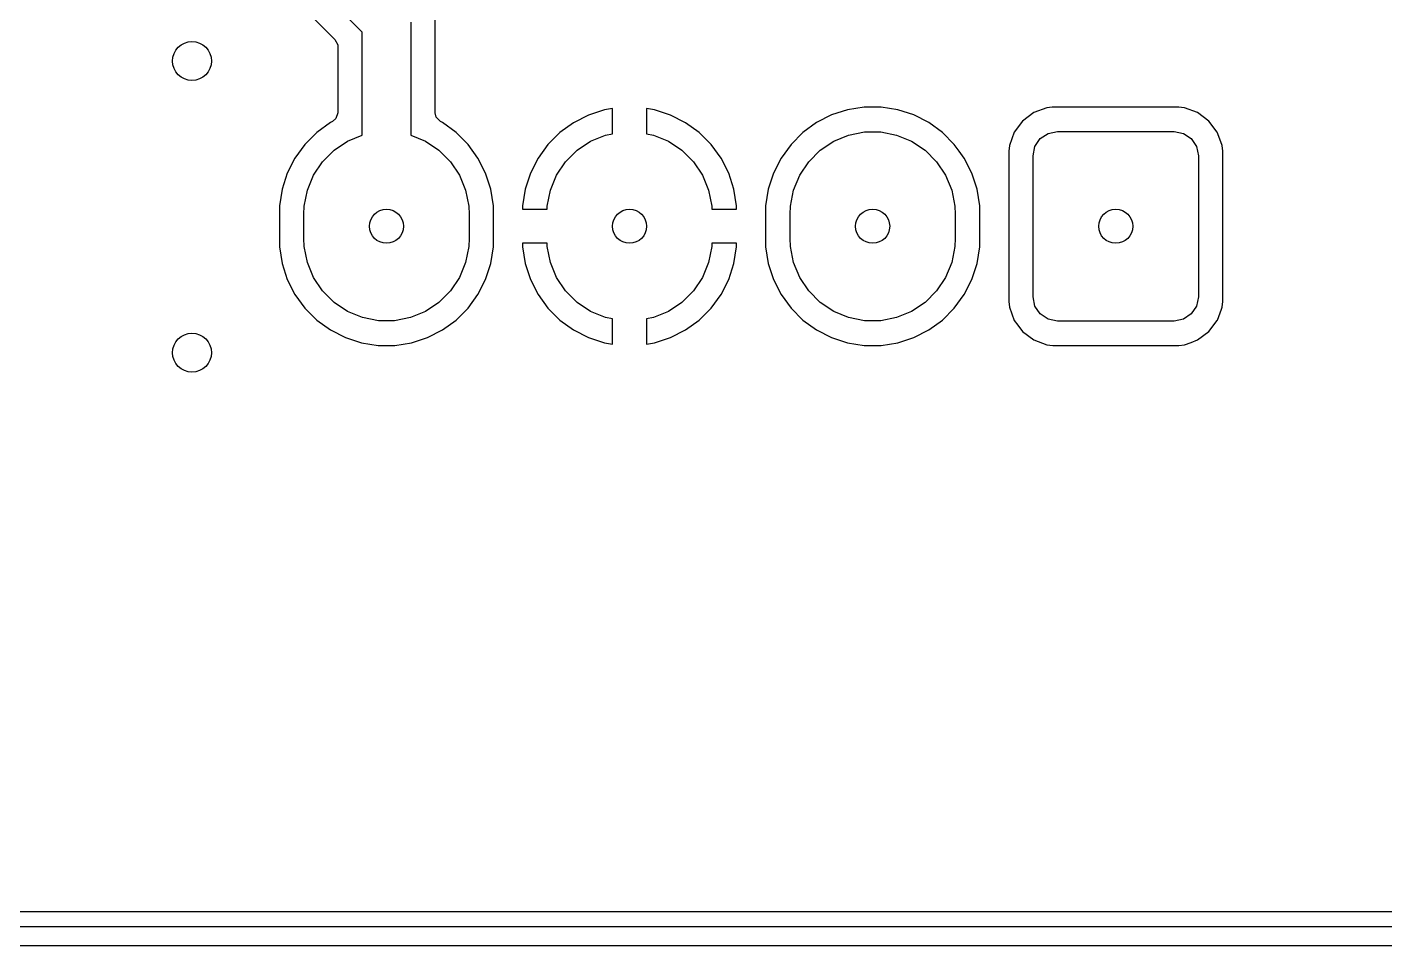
# Model space of a CAD drawing. Extents: x 0 to 130, y -140 to 0.
# Drawn here: x 10.8 to 24.77, y -140.1 to -130.65 of the extents above; entities that cross this region are included whole.
import ezdxf

# ---------------------------------------------------------------- set-up
doc = ezdxf.new("R2010")
doc.units = 0
doc.layers.add('BLACK', color=7, linetype='CONTINUOUS')

msp = doc.modelspace()

# ---------------------------------------------------------------- linework, layer by layer
at = {"layer": 'BLACK', "linetype": 'CONTINUOUS'}
for p, q in [((14.25, -130.703554), (11.373223, -127.826777)), ((11.1495, -127.957314), (13.970505, -130.778319)), ((15.0005, -131.534229), (15.0005, -130.534109)), ((14.75, -130.6), (14.75, -131.76295)), ((13.970505, -130.778319), (13.998281, -130.832834)), ((14.25, -131.76295), (14.25, -130.703554)), ((13.998281, -130.832834), (13.9995, -130.848321)), ((13.9995, -130.848321), (13.9995, -131.534229)), ((16.742412, -131.502086), (16.577751, -131.555588)), ((16.824999, -131.489005), (16.742412, -131.502086)), ((16.825, -131.489005), (16.824999, -131.489005)), ((16.825, -131.74733), (16.825, -131.489005)), ((17.257587, -131.502086), (17.175, -131.489005)), ((17.175, -131.489005), (17.175, -131.74733)), ((17.422248, -131.555588), (17.257587, -131.502086)), ((19.242293, -131.501598), (19.077561, -131.555123)), ((19.242297, -131.501597), (19.242293, -131.501598)), ((19.413386, -131.4745), (19.242297, -131.501597)), ((19.413389, -131.4745), (19.413386, -131.4745)), ((19.586611, -131.4745), (19.413389, -131.4745)), ((19.586614, -131.4745), (19.586611, -131.4745)), ((19.757702, -131.501597), (19.586614, -131.4745)), ((19.757706, -131.501598), (19.757702, -131.501597)), ((19.922438, -131.555123), (19.757706, -131.501598)), ((21.292514, -131.480909), (21.15767, -131.531202)), ((21.292519, -131.480908), (21.292514, -131.480909)), ((21.344949, -131.475272), (21.292519, -131.480908)), ((21.352128, -131.474501), (21.344949, -131.475272)), ((21.352129, -131.4745), (21.352128, -131.474501)), ((21.352133, -131.4745), (21.352129, -131.4745)), ((22.64787, -131.4745), (21.352133, -131.4745)), ((22.647873, -131.4745), (22.64787, -131.4745)), ((22.676249, -131.47755), (22.647873, -131.4745)), ((22.707477, -131.480908), (22.676249, -131.47755)), ((22.707481, -131.480908), (22.707477, -131.480908)), ((22.707483, -131.480909), (22.707481, -131.480908)), ((22.707488, -131.48091), (22.707483, -131.480909)), ((22.842329, -131.531202), (22.707488, -131.48091)), ((13.923214, -131.633766), (13.783073, -131.735585)), ((13.945447, -131.622438), (13.923214, -131.633766)), ((13.980593, -131.59242), (13.945447, -131.622438)), ((13.9995, -131.534229), (13.980593, -131.59242)), ((15.011289, -131.579172), (15.0005, -131.534229)), ((15.054553, -131.622438), (15.011289, -131.579172)), ((15.076785, -131.633766), (15.054553, -131.622438)), ((15.076787, -131.633767), (15.076785, -131.633766)), ((15.076788, -131.633768), (15.076787, -131.633767)), ((15.216928, -131.735586), (15.076788, -131.633768)), ((16.423471, -131.634197), (16.283403, -131.735962)), ((16.423475, -131.634195), (16.423471, -131.634197)), ((16.577751, -131.555588), (16.423475, -131.634195)), ((17.576524, -131.634195), (17.422248, -131.555588)), ((17.576528, -131.634197), (17.576524, -131.634195)), ((17.716596, -131.735962), (17.576528, -131.634197)), ((18.923214, -131.633766), (18.783073, -131.735585)), ((19.077558, -131.555125), (18.923214, -131.633766)), ((19.077561, -131.555123), (19.077558, -131.555125)), ((19.922441, -131.555125), (19.922438, -131.555123)), ((20.076785, -131.633766), (19.922441, -131.555125)), ((20.076787, -131.633767), (20.076785, -131.633766)), ((20.076788, -131.633768), (20.076787, -131.633767)), ((20.216928, -131.735586), (20.076788, -131.633768)), ((21.04245, -131.617458), (20.956202, -131.73267)), ((21.042458, -131.61745), (21.04245, -131.617458)), ((21.15767, -131.531202), (21.042458, -131.61745)), ((22.957541, -131.61745), (22.842329, -131.531202)), ((22.957546, -131.617454), (22.957541, -131.61745)), ((22.957548, -131.617457), (22.957546, -131.617454)), ((22.957549, -131.617458), (22.957548, -131.617457)), ((23.043797, -131.73267), (22.957549, -131.617458)), ((13.783073, -131.735585), (13.660585, -131.858073)), ((14.099313, -131.825367), (14.25, -131.76295)), ((14.75, -131.76295), (14.900687, -131.825367)), ((15.339414, -131.858072), (15.216928, -131.735586)), ((16.283403, -131.735962), (16.160962, -131.858403)), ((16.599313, -131.825367), (16.753258, -131.761601)), ((16.753258, -131.761601), (16.825, -131.74733)), ((17.175, -131.74733), (17.246742, -131.761601)), ((17.246742, -131.761601), (17.400687, -131.825367)), ((17.839037, -131.858403), (17.716596, -131.735962)), ((18.783073, -131.735585), (18.660585, -131.858073)), ((19.099313, -131.825367), (19.253258, -131.761601)), ((19.253258, -131.761601), (19.416685, -131.729093)), ((19.416685, -131.729093), (19.583315, -131.729093)), ((19.583315, -131.729093), (19.746742, -131.761601)), ((19.746742, -131.761601), (19.900687, -131.825367)), ((20.339414, -131.858072), (20.216928, -131.735586)), ((20.956202, -131.73267), (20.90591, -131.867511)), ((21.16903, -131.879329), (21.223223, -131.798223)), ((21.223223, -131.798223), (21.304329, -131.74403)), ((21.304329, -131.74403), (21.4, -131.725)), ((21.4, -131.725), (22.6, -131.725)), ((22.6, -131.725), (22.695671, -131.74403)), ((22.695671, -131.74403), (22.776777, -131.798223)), ((22.776777, -131.798223), (22.83097, -131.879329)), ((23.090568, -131.858072), (23.043797, -131.73267)), ((13.660585, -131.858073), (13.558766, -131.998214)), ((13.842941, -132.035766), (13.960766, -131.917941)), ((13.960766, -131.917941), (14.099313, -131.825367)), ((14.900687, -131.825367), (15.039234, -131.917941)), ((15.039234, -131.917941), (15.157059, -132.035766)), ((15.441232, -131.998212), (15.339414, -131.858072)), ((16.160962, -131.858403), (16.059197, -131.998471)), ((16.342941, -132.035766), (16.460766, -131.917941)), ((16.460766, -131.917941), (16.599313, -131.825367)), ((17.400687, -131.825367), (17.539234, -131.917941)), ((17.539234, -131.917941), (17.657059, -132.035766)), ((17.940802, -131.998471), (17.839037, -131.858403)), ((18.660585, -131.858073), (18.558766, -131.998214)), ((18.842941, -132.035766), (18.960766, -131.917941)), ((18.960766, -131.917941), (19.099313, -131.825367)), ((19.900687, -131.825367), (20.039234, -131.917941)), ((20.039234, -131.917941), (20.157059, -132.035766)), ((20.389587, -131.927129), (20.339414, -131.858072)), ((20.441232, -131.998212), (20.389587, -131.927129)), ((20.905908, -131.867522), (20.8995, -131.927129)), ((20.8995, -131.927129), (20.8995, -133.472866)), ((20.90591, -131.867511), (20.905908, -131.867522)), ((21.15, -131.975), (21.16903, -131.879329)), ((22.83097, -131.879329), (22.85, -131.975)), ((23.094091, -131.867517), (23.090568, -131.858072)), ((23.100499, -131.927128), (23.094091, -131.867517)), ((23.1005, -133.472873), (23.100499, -131.927128)), ((13.558766, -131.998214), (13.480125, -132.152558)), ((13.750367, -132.174313), (13.842941, -132.035766)), ((15.157059, -132.035766), (15.249633, -132.174313)), ((15.519873, -132.152555), (15.441232, -131.998212)), ((16.059195, -131.998475), (15.980588, -132.152751)), ((16.059197, -131.998471), (16.059195, -131.998475)), ((16.250367, -132.174313), (16.342941, -132.035766)), ((17.657059, -132.035766), (17.749633, -132.174313)), ((17.940804, -131.998475), (17.940802, -131.998471)), ((18.019411, -132.152751), (17.940804, -131.998475)), ((18.558766, -131.998214), (18.480125, -132.152558)), ((18.750367, -132.174313), (18.842941, -132.035766)), ((20.157059, -132.035766), (20.249633, -132.174313)), ((20.519873, -132.152555), (20.441232, -131.998212)), ((21.15, -133.425), (21.15, -131.975)), ((22.85, -131.975), (22.85, -133.425)), ((13.480123, -132.152561), (13.426598, -132.317293)), ((13.480125, -132.152558), (13.480123, -132.152561)), ((13.686601, -132.328258), (13.750367, -132.174313)), ((15.249633, -132.174313), (15.313399, -132.328258)), ((15.519873, -132.152557), (15.519873, -132.152555)), ((15.519874, -132.152558), (15.519873, -132.152557)), ((15.519876, -132.152561), (15.519874, -132.152558)), ((15.573401, -132.317293), (15.519876, -132.152561)), ((15.980588, -132.152751), (15.927084, -132.31742)), ((16.186601, -132.328258), (16.250367, -132.174313)), ((17.749633, -132.174313), (17.813399, -132.328258)), ((18.072915, -132.31742), (18.019411, -132.152751)), ((18.480123, -132.152561), (18.426598, -132.317293)), ((18.480125, -132.152558), (18.480123, -132.152561)), ((18.686601, -132.328258), (18.750367, -132.174313)), ((20.249633, -132.174313), (20.313399, -132.328258)), ((20.519873, -132.152557), (20.519873, -132.152555)), ((20.519874, -132.152558), (20.519873, -132.152557)), ((20.519876, -132.152561), (20.519874, -132.152558)), ((20.573401, -132.317293), (20.519876, -132.152561)), ((13.426597, -132.317297), (13.3995, -132.488385)), ((13.426598, -132.317293), (13.426597, -132.317297)), ((13.654093, -132.491685), (13.686601, -132.328258)), ((15.313399, -132.328258), (15.345907, -132.491685)), ((15.573402, -132.317297), (15.573401, -132.317293)), ((15.6005, -132.488385), (15.573402, -132.317297)), ((15.927084, -132.31742), (15.9, -132.488424)), ((16.154093, -132.491685), (16.186601, -132.328258)), ((17.813399, -132.328258), (17.845907, -132.491685)), ((18.099994, -132.488385), (18.072915, -132.31742)), ((18.426597, -132.317297), (18.3995, -132.488385)), ((18.426598, -132.317293), (18.426597, -132.317297)), ((18.654093, -132.491685), (18.686601, -132.328258)), ((20.313399, -132.328258), (20.345907, -132.491685)), ((20.573402, -132.317297), (20.573401, -132.317293)), ((20.6005, -132.488385), (20.573402, -132.317297)), ((13.3995, -132.488385), (13.3995, -132.911614)), ((13.65, -132.575), (13.654093, -132.491685)), ((15.345907, -132.491685), (15.35, -132.575)), ((15.6005, -132.488424), (15.6005, -132.488385)), ((15.6005, -132.911614), (15.6005, -132.488424)), ((15.9, -132.488424), (15.9, -132.524999)), ((16.152456, -132.525), (16.154093, -132.491685)), ((17.845907, -132.491685), (17.847544, -132.525)), ((18.1, -132.488424), (18.099994, -132.488385)), ((18.1, -132.524999), (18.1, -132.488424)), ((18.3995, -132.488385), (18.3995, -132.911614)), ((18.65, -132.575), (18.654093, -132.491685)), ((20.345907, -132.491685), (20.35, -132.575)), ((20.6005, -132.911614), (20.6005, -132.488385)), ((13.65, -132.825), (13.65, -132.575)), ((15.35, -132.575), (15.35, -132.825)), ((15.9, -132.524999), (15.900001, -132.525)), ((15.900001, -132.525), (16.152456, -132.525)), ((17.847544, -132.525), (18.099999, -132.525)), ((18.099999, -132.525), (18.1, -132.524999)), ((18.65, -132.825), (18.65, -132.575)), ((20.35, -132.575), (20.35, -132.825)), ((13.3995, -132.911614), (13.426597, -133.082702)), ((13.654093, -132.908315), (13.65, -132.825)), ((13.686601, -133.071742), (13.654093, -132.908315)), ((15.345907, -132.908315), (15.313399, -133.071742)), ((15.35, -132.825), (15.345907, -132.908315)), ((15.573402, -133.082702), (15.6005, -132.911614)), ((15.900001, -132.875), (15.9, -132.875001)), ((15.9, -132.875001), (15.9, -132.911575)), ((15.9, -132.911575), (15.927084, -133.082579)), ((16.152456, -132.875), (15.900001, -132.875)), ((16.154093, -132.908315), (16.152456, -132.875)), ((16.186601, -133.071742), (16.154093, -132.908315)), ((17.845907, -132.908315), (17.813399, -133.071742)), ((17.847544, -132.875), (17.845907, -132.908315)), ((18.099999, -132.875), (17.847544, -132.875)), ((18.072915, -133.082579), (18.1, -132.911575)), ((18.1, -132.875001), (18.099999, -132.875)), ((18.1, -132.911575), (18.1, -132.875001)), ((18.3995, -132.911614), (18.426597, -133.082702)), ((18.654093, -132.908315), (18.65, -132.825)), ((18.686601, -133.071742), (18.654093, -132.908315)), ((20.345907, -132.908315), (20.313399, -133.071742)), ((20.35, -132.825), (20.345907, -132.908315)), ((20.573402, -133.082702), (20.6005, -132.911614)), ((13.426597, -133.082702), (13.426598, -133.082706)), ((13.426598, -133.082706), (13.480123, -133.247438)), ((13.750367, -133.225687), (13.686601, -133.071742)), ((15.313399, -133.071742), (15.249633, -133.225687)), ((15.519876, -133.247438), (15.573401, -133.082706)), ((15.573401, -133.082706), (15.573402, -133.082702)), ((15.927084, -133.082579), (15.980588, -133.247248)), ((16.250367, -133.225687), (16.186601, -133.071742)), ((17.813399, -133.071742), (17.749633, -133.225687)), ((18.019411, -133.247248), (18.072915, -133.082579)), ((18.426597, -133.082702), (18.426598, -133.082706)), ((18.426598, -133.082706), (18.480123, -133.247438)), ((18.750367, -133.225687), (18.686601, -133.071742)), ((20.313399, -133.071742), (20.249633, -133.225687)), ((20.519876, -133.247438), (20.573401, -133.082706)), ((20.573401, -133.082706), (20.573402, -133.082702)), ((13.480123, -133.247438), (13.480125, -133.247441)), ((13.480125, -133.247441), (13.558635, -133.401528)), ((13.842941, -133.364234), (13.750367, -133.225687)), ((15.249633, -133.225687), (15.157059, -133.364234)), ((15.441232, -133.401788), (15.519873, -133.247445)), ((15.519873, -133.247445), (15.519874, -133.24744)), ((15.519874, -133.24744), (15.519876, -133.247438)), ((15.980588, -133.247248), (16.059195, -133.401524)), ((16.342941, -133.364234), (16.250367, -133.225687)), ((17.749633, -133.225687), (17.657059, -133.364234)), ((17.940804, -133.401524), (18.019411, -133.247248)), ((18.480123, -133.247438), (18.480125, -133.247441)), ((18.480125, -133.247441), (18.558635, -133.401528)), ((18.842941, -133.364234), (18.750367, -133.225687)), ((20.249633, -133.225687), (20.157059, -133.364234)), ((20.441232, -133.401788), (20.519873, -133.247445)), ((20.519873, -133.247445), (20.519874, -133.24744)), ((20.519874, -133.24744), (20.519876, -133.247438)), ((13.558635, -133.401528), (13.558768, -133.401788)), ((13.558768, -133.401788), (13.660586, -133.541928)), ((13.960766, -133.482059), (13.842941, -133.364234)), ((15.157059, -133.364234), (15.039234, -133.482059)), ((15.339414, -133.541928), (15.441232, -133.401788)), ((16.059195, -133.401524), (16.059197, -133.401528)), ((16.059197, -133.401528), (16.160962, -133.541596)), ((16.460766, -133.482059), (16.342941, -133.364234)), ((17.657059, -133.364234), (17.539234, -133.482059)), ((17.839037, -133.541596), (17.940802, -133.401528)), ((17.940802, -133.401528), (17.940804, -133.401524)), ((18.558635, -133.401528), (18.558768, -133.401788)), ((18.558768, -133.401788), (18.660586, -133.541928)), ((18.960766, -133.482059), (18.842941, -133.364234)), ((20.157059, -133.364234), (20.039234, -133.482059)), ((20.339414, -133.541928), (20.441232, -133.401788)), ((20.8995, -133.472866), (20.899501, -133.47287)), ((20.899501, -133.47287), (20.905908, -133.53248)), ((21.16903, -133.520671), (21.15, -133.425)), ((22.85, -133.425), (22.83097, -133.520671)), ((23.094091, -133.532483), (23.1005, -133.472873)), ((13.660586, -133.541928), (13.783072, -133.664414)), ((14.099313, -133.574633), (13.960766, -133.482059)), ((14.253258, -133.638399), (14.099313, -133.574633)), ((14.900687, -133.574633), (14.746742, -133.638399)), ((15.039234, -133.482059), (14.900687, -133.574633)), ((15.216928, -133.664414), (15.339414, -133.541928)), ((16.160962, -133.541596), (16.283403, -133.664037)), ((16.599313, -133.574633), (16.460766, -133.482059)), ((16.753258, -133.638399), (16.599313, -133.574633)), ((17.400687, -133.574633), (17.246742, -133.638399)), ((17.539234, -133.482059), (17.400687, -133.574633)), ((17.716596, -133.664037), (17.839037, -133.541596)), ((18.660586, -133.541928), (18.783072, -133.664414)), ((19.099313, -133.574633), (18.960766, -133.482059)), ((19.253258, -133.638399), (19.099313, -133.574633)), ((19.900687, -133.574633), (19.746742, -133.638399)), ((20.039234, -133.482059), (19.900687, -133.574633)), ((20.216928, -133.664414), (20.339414, -133.541928)), ((20.905908, -133.53248), (20.905909, -133.532485)), ((20.905909, -133.532485), (20.956202, -133.667329)), ((21.223223, -133.601777), (21.16903, -133.520671)), ((21.304329, -133.65597), (21.223223, -133.601777)), ((22.776777, -133.601777), (22.695671, -133.65597)), ((22.83097, -133.520671), (22.776777, -133.601777)), ((23.044748, -133.66478), (23.086614, -133.55253)), ((23.086614, -133.55253), (23.094091, -133.532483)), ((13.783072, -133.664414), (13.923212, -133.766232)), ((14.416685, -133.670907), (14.253258, -133.638399)), ((14.583315, -133.670907), (14.416685, -133.670907)), ((14.746742, -133.638399), (14.583315, -133.670907)), ((15.076788, -133.766232), (15.216928, -133.664414)), ((16.283403, -133.664037), (16.423471, -133.765802)), ((16.825, -133.652669), (16.753258, -133.638399)), ((16.825, -133.910994), (16.825, -133.652669)), ((17.246742, -133.638399), (17.175, -133.652669)), ((17.175, -133.652669), (17.175, -133.910993)), ((17.576528, -133.765802), (17.716596, -133.664037)), ((18.783072, -133.664414), (18.923212, -133.766232)), ((19.416685, -133.670907), (19.253258, -133.638399)), ((19.583315, -133.670907), (19.416685, -133.670907)), ((19.746742, -133.638399), (19.583315, -133.670907)), ((20.076788, -133.766232), (20.216928, -133.664414)), ((20.956202, -133.667329), (20.993967, -133.717776)), ((20.993967, -133.717776), (21.042454, -133.782546)), ((21.4, -133.675), (21.304329, -133.65597)), ((22.6, -133.675), (21.4, -133.675)), ((22.695671, -133.65597), (22.6, -133.675)), ((22.957546, -133.782546), (23.043796, -133.667331)), ((23.043796, -133.667331), (23.044748, -133.66478)), ((13.923212, -133.766232), (14.077555, -133.844873)), ((14.077555, -133.844873), (14.077557, -133.844873)), ((14.077557, -133.844873), (14.077558, -133.844874)), ((14.077558, -133.844874), (14.077561, -133.844876)), ((14.077561, -133.844876), (14.242293, -133.898401)), ((14.757706, -133.898401), (14.922438, -133.844876)), ((14.922438, -133.844876), (14.92244, -133.844874)), ((14.92244, -133.844874), (14.922445, -133.844873)), ((14.922445, -133.844873), (15.076788, -133.766232)), ((16.423471, -133.765802), (16.423475, -133.765804)), ((16.423475, -133.765804), (16.577751, -133.844411)), ((16.577751, -133.844411), (16.74242, -133.897915)), ((16.74242, -133.897915), (16.825, -133.910994)), ((17.175, -133.910993), (17.257579, -133.897915)), ((17.257579, -133.897915), (17.422248, -133.844411)), ((17.422248, -133.844411), (17.576524, -133.765804)), ((17.576524, -133.765804), (17.576528, -133.765802)), ((18.923212, -133.766232), (19.077555, -133.844873)), ((19.077555, -133.844873), (19.077557, -133.844873)), ((19.077557, -133.844873), (19.077558, -133.844874)), ((19.077558, -133.844874), (19.077561, -133.844876)), ((19.077561, -133.844876), (19.242293, -133.898401)), ((19.757706, -133.898401), (19.922438, -133.844876)), ((19.922438, -133.844876), (19.92244, -133.844874)), ((19.92244, -133.844874), (19.922445, -133.844873)), ((19.922445, -133.844873), (20.076788, -133.766232)), ((21.042454, -133.782546), (21.042457, -133.782548)), ((21.042457, -133.782548), (21.042458, -133.782549)), ((21.042458, -133.782549), (21.15767, -133.868797)), ((21.15767, -133.868797), (21.292511, -133.919089)), ((22.707483, -133.919091), (22.774907, -133.893943)), ((22.774907, -133.893943), (22.842329, -133.868797)), ((22.842329, -133.868797), (22.842329, -133.868796)), ((22.842329, -133.868796), (22.842331, -133.868796)), ((22.842331, -133.868796), (22.957546, -133.782546)), ((14.242293, -133.898401), (14.242297, -133.898402)), ((14.242297, -133.898402), (14.413386, -133.9255)), ((14.413386, -133.9255), (14.413389, -133.9255)), ((14.413389, -133.9255), (14.586614, -133.9255)), ((14.586614, -133.9255), (14.757702, -133.898402)), ((14.757702, -133.898402), (14.757706, -133.898401)), ((19.242293, -133.898401), (19.242297, -133.898402)), ((19.242297, -133.898402), (19.413386, -133.9255)), ((19.413386, -133.9255), (19.413389, -133.9255)), ((19.413389, -133.9255), (19.586614, -133.9255)), ((19.586614, -133.9255), (19.757702, -133.898402)), ((19.757702, -133.898402), (19.757706, -133.898401)), ((21.292511, -133.919089), (21.292512, -133.919089)), ((21.292512, -133.919089), (21.292517, -133.919091)), ((21.292517, -133.919091), (21.352127, -133.9255)), ((21.352127, -133.9255), (22.647872, -133.925499)), ((22.647872, -133.925499), (22.707483, -133.919091)), ((129.6505, -139.7495), (0.3495, -139.7495)), ((0.1, -139.9), (129.9, -139.9)), ((130, -140.1), (0, -140.1))]:
    msp.add_line(p, q, dxfattribs=at)
at = {"layer": 'BLACK'}
for centre, radius in [((12.5, -131), 0.2), ((14.5, -132.7), 0.175), ((14.5, -132.7), 0.175), ((17, -132.7), 0.175), ((17, -132.7), 0.175), ((19.5, -132.7), 0.175), ((19.5, -132.7), 0.175), ((22, -132.7), 0.175), ((22, -132.7), 0.175), ((12.5, -134), 0.2)]:
    msp.add_circle(centre, radius, dxfattribs=at)
at = {"layer": 'WHITE'}
for centre in [(14.5, -132.7), (17, -132.7), (19.5, -132.7), (22, -132.7)]:
    msp.add_circle(centre, 0.175, dxfattribs=at)

doc.saveas('drawing.dxf')
